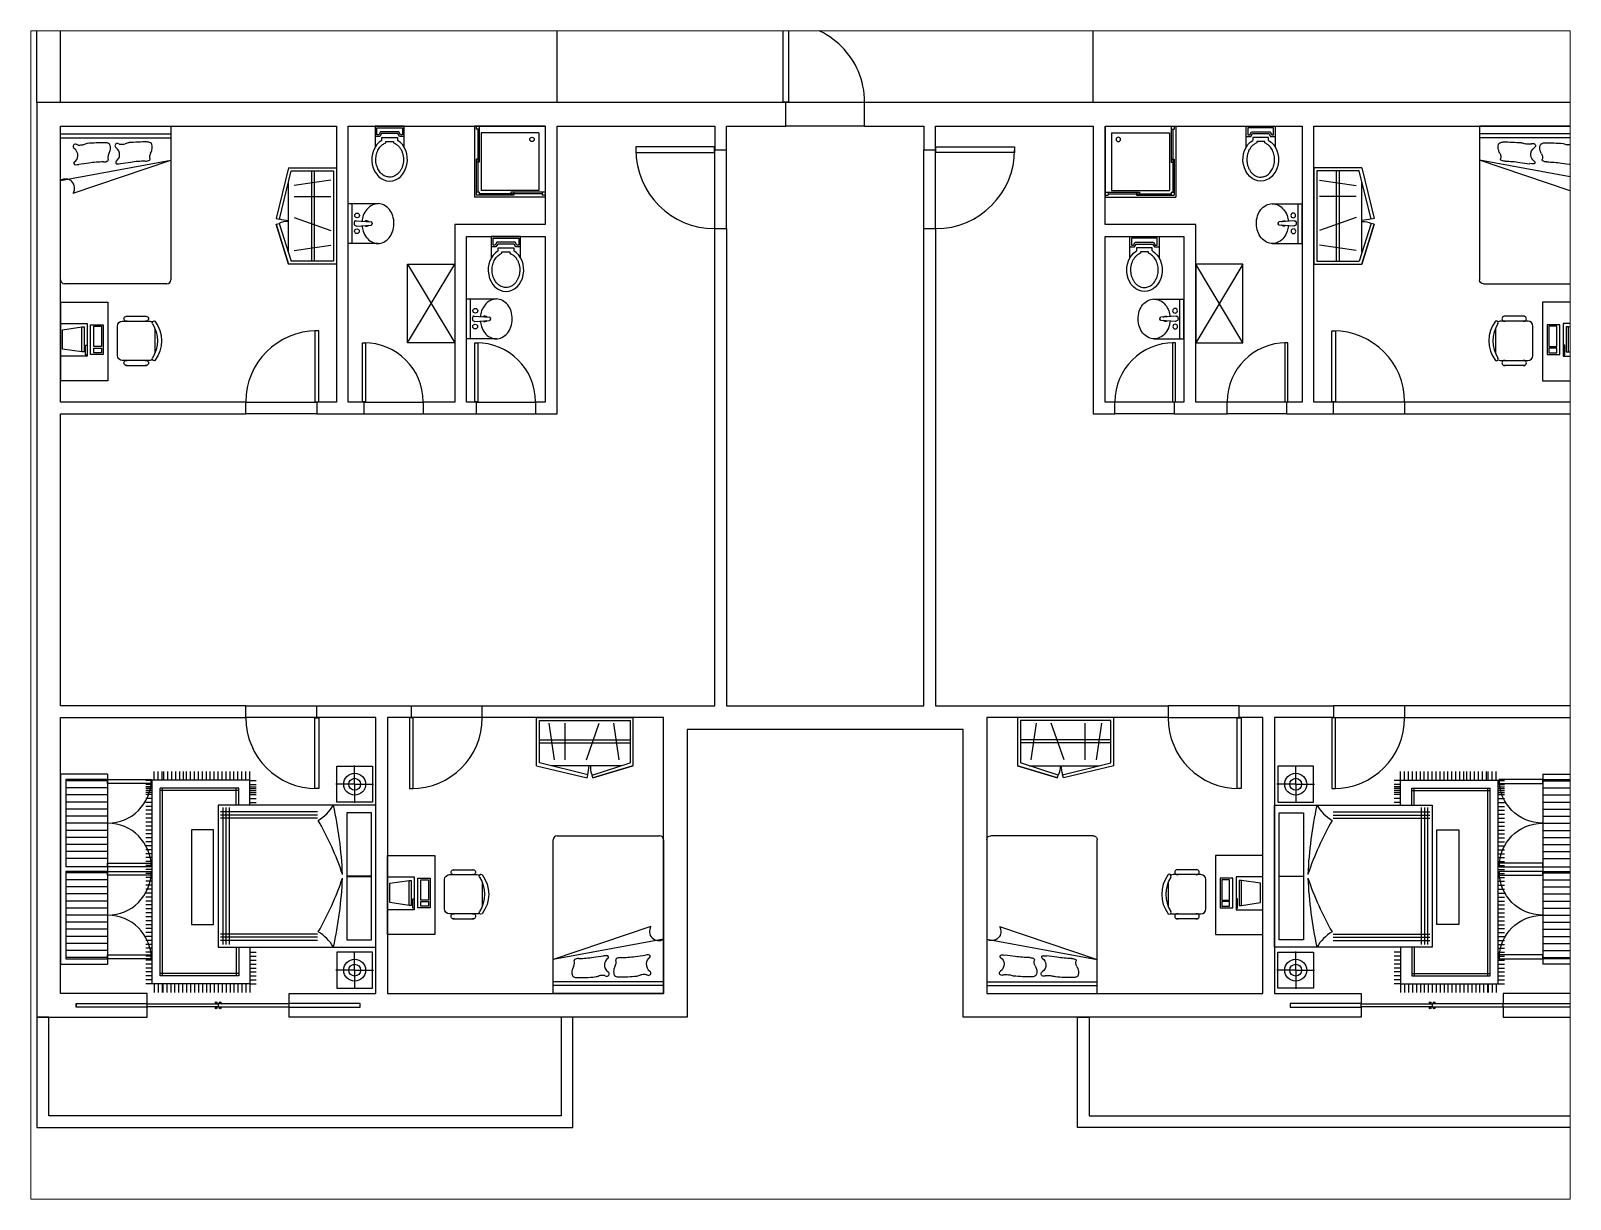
# Paper-space layout 'Layout2' of a CAD drawing. Header units: millimetres. Extents: x 26 to 231, y 20 to 176.
# The model-space entities are those that its viewports show. They can reach past a viewport. Long polylines and large blocks are cut down to what shows.
import ezdxf

# ---------------------------------------------------------------- set-up
doc = ezdxf.new("R2010")
doc.units = ezdxf.units.MM
for name, color, linetype in [('CPU', 6, 'Continuous'), ('Door-Frame', 8, 'Continuous'), ('Door-Leaf', 4, 'Continuous'), ('Furniture', 2, 'Continuous'), ('Sliding Door', 4, 'Continuous'), ('Walls', 7, 'Continuous')]:
    doc.layers.add(name, color=color, linetype=linetype)

# ---------------------------------------------------------------- blocks, each defined once
blk = doc.blocks.new('A$C620664D9')
for p, q in [((0, 0.05), (0, 2)), ((0, 2), (1.4, 2)), ((1.4, 2), (1.4, 0.05)), ((0, 1.9), (1.4, 1.9)), ((0, 1.85), (1.4, 1.85)), ((0, 1.31), (1.4, 1.57)), ((0.16, 1.15), (1.4, 1.57)), ((1.35, 0), (0.05, 0))]:
    blk.add_line(p, q)
for centre, radius, start, end in [((0.189, 1.741), 0.029, 87.362, 236.0406), ((0.188, 1.718), 0.0521, 63.8484, 87.362), ((0.231, 1.806), 0.0462, 243.8484, 268.8407), ((0.237, 2.107), 0.347, 268.8407, 278.5457), ((0.402, 1.494), 0.292, 102.2357, 112.8076), ((0.569, -1.104), 2.893, 90, 94.5416), ((0.569, 1.692), 0.0967, 64.9662, 90), ((0.595, 1.747), 0.0361, 12.5288, 64.9662), ((0.719, 1.751), 0.029, 87.362, 236.0406), ((0.718, 1.728), 0.0521, 63.8484, 87.362), ((0.761, 1.816), 0.0462, 243.8484, 268.8407), ((0.767, 2.117), 0.347, 268.8407, 278.5457), ((0.932, 1.504), 0.292, 102.2357, 112.8076), ((1.099, -1.094), 2.893, 90, 94.5416), ((1.099, 1.702), 0.0967, 64.9662, 90), ((1.125, 1.757), 0.0361, 12.5288, 64.9662), ((1.013, 1.732), 0.151, 347.5392, 12.5288), ((0.112, 1.627), 0.108, 356.2261, 56.0406), ((0.124, 1.626), 0.0964, 304.2452, 356.2261), ((0.655, 1.6), 0.0556, 169.3821, 205.9222), ((0.721, 1.587), 0.123, 150.4741, 169.3821), ((0.594, 1.57), 0.0119, 300.6303, 25.9222), ((0.482, 1.723), 0.151, 330.4741, 347.5392), ((0.483, 1.722), 0.151, 347.5392, 12.5288), ((0.642, 1.637), 0.108, 356.2261, 56.0406), ((0.654, 1.636), 0.0964, 304.2452, 356.2261), ((1.076, 1.662), 0.107, 270.0537, 300.6303), ((1.185, 1.61), 0.0556, 169.3821, 205.9222), ((1.251, 1.597), 0.123, 150.4741, 169.3821), ((1.124, 1.58), 0.0119, 300.6303, 25.9222), ((1.012, 1.733), 0.151, 330.4741, 347.5392), ((0.189, 1.53), 0.0201, 124.2452, 271.8422), ((0.178, 1.879), 0.369, 271.8422, 278.2581), ((0.755, -2.096), 3.647, 96.2176, 98.2581), ((0.547, 0.375), 1.17, 90.0836, 99.2158), ((0.546, 1.652), 0.107, 270.0537, 300.6303), ((0.719, 1.54), 0.0201, 124.2452, 271.8422), ((0.708, 1.889), 0.369, 271.8422, 278.2581), ((1.285, -2.086), 3.647, 96.2176, 98.2581), ((1.077, 0.385), 1.17, 90.0836, 99.2158), ((0.064, 1.214), 0.115, 326.1951, 123.8049), ((0.05, 0.05), 0.05, 180, 270), ((1.35, 0.05), 0.05, 270, 0)]:
    blk.add_arc(centre, radius, start, end)
blk = doc.blocks.new('OV-4')
for p, q in [((-0.034, -0.03), (-0.02, -0.215)), ((0.033, -0.024), (0.02, -0.215)), ((0.005, -0.23), (-0.005, -0.23))]:
    blk.add_line(p, q)
for points in [[(0.033, -0.024, 0.053775), (0.026, -0.006, 0.077945), (0.015, -0.001, 0.065169), (0, 0.001, 0.065169), (-0.015, -0.001, 0.077945), (-0.025, -0.006, 0.053775), (-0.032, -0.024, 0.14405), (-0.034, -0.029, 0.042153), (-0.034, -0.03, 0.042153)], [(-0.03, -0.101, 0.056532), (-0.099, -0.115, 0.089158), (-0.179, -0.159, 0.104856), (-0.234, -0.227, 0.119501), (-0.252, -0.302, 0.119501), (-0.234, -0.378, 0.104856), (-0.179, -0.446, 0.089158), (-0.099, -0.489, 0.080539), (0, -0.505, 0.080539), (0.099, -0.489, 0.089158), (0.179, -0.446, 0.104856), (0.234, -0.378, 0.119501), (0.253, -0.302, 0.119501)], [(0.253, -0.302, 0.119501), (0.234, -0.227, 0.104856), (0.179, -0.159, 0.089158), (0.099, -0.115, 0.057522), (0.029, -0.101, 0.080539)]]:
    blk.add_lwpolyline(points, format="xyb")
for centre in [(-0.1, -0.036), (0.1, -0.036)]:
    blk.add_circle(centre, 0.03)
at = {"linetype": 'Continuous'}
for start, end in [(137.6195, 230.8458), (308.7797, 43.4304)]:
    blk.add_arc((0, -0.159), 0.035, start, end, dxfattribs=at)
for centre, start, end in [((-0.005, -0.215), 180, 270), ((0.005, -0.215), 270, 360)]:
    blk.add_arc(centre, 0.015, start, end)
blk = doc.blocks.new('A$C2CD43210')
for p, q in [((0, 0.838), (0, 0.9)), ((0, 0.9), (0.9, 0.9)), ((0, 0.877), (0.039, 0.877)), ((0, 0.877), (0.039, 0.877)), ((0, 0.838), (0.439, 0.838)), ((0, 0), (0, 0.838)), ((0, 0.838), (0.039, 0.838)), ((0.039, 0.838), (0.039, 0.877)), ((0.039, 0.858), (0.399, 0.858)), ((0.084, 0.084), (0.084, 0.816)), ((0.084, 0.816), (0.816, 0.816)), ((0.399, 0.877), (0.439, 0.877)), ((0.399, 0.838), (0.399, 0.877)), ((0.399, 0.877), (0.877, 0.877)), ((0.399, 0.858), (0.439, 0.858)), ((0.399, 0.838), (0.439, 0.838)), ((0.439, 0.838), (0.439, 0.877)), ((0.439, 0.858), (0.838, 0.858)), ((0.816, 0.084), (0.816, 0.816)), ((0.838, 0.838), (0.838, 0.877)), ((0.838, 0.877), (0.877, 0.877)), ((0.838, 0.838), (0.877, 0.838)), ((0.858, 0.458), (0.858, 0.838)), ((0.877, 0.838), (0.877, 0.877)), ((0.877, 0.419), (0.877, 0.838)), ((0.9, 0), (0.9, 0.9)), ((0.838, 0.419), (0.838, 0.458)), ((0.838, 0.458), (0.877, 0.458)), ((0.838, 0), (0.838, 0.419)), ((0.838, 0.419), (0.877, 0.419)), ((0.858, 0.419), (0.858, 0.458)), ((0.858, 0.039), (0.858, 0.419)), ((0.877, 0.419), (0.877, 0.458)), ((0, 0), (0.9, 0)), ((0.084, 0.084), (0.816, 0.084)), ((0.838, 0), (0.838, 0.039)), ((0.838, 0.039), (0.877, 0.039)), ((0.838, 0), (0.877, 0)), ((0.877, 0), (0.877, 0.039)), ((0.877, 0), (0.877, 0.039))]:
    blk.add_line(p, q)
blk.add_circle((0.169, 0.169), 0.0281)
blk = doc.blocks.new('CHAIR7')
for p, q in [((20, 12), (3, 12)), ((5.12, 15.04), (17.88, 15.04)), ((0, 9), (0, -9)), ((23, -7.44), (23, 7.44)), ((3, -12), (20, -12)), ((5.12, -15), (17.88, -15))]:
    blk.add_line(p, q)
for centre, radius, start, end in [((3, 9), 3, 90, 180), ((5.56, 13.54), 1.56, 73.7398, 286.2602), ((17.44, 13.54), 1.56, 253.7398, 106.2602), ((20, 9), 3, 62.41556, 90), ((22.34, 11.12), 1.1, 53.30994, 212.02741), ((4.82, 0), 19.64, 327.57575, 32.42425), ((7, 0), 20, 323.1301, 36.8699), ((3, -9), 3, 180, 270), ((5.56, -13.5), 1.56, 73.7398, 286.2602), ((17.44, -13.5), 1.56, 253.7398, 106.2602), ((20, -9), 3, 270, 297.58444), ((22.34, -11.12), 1.1, 147.97259, 306.69006)]:
    blk.add_arc(centre, radius, start, end)
blk = doc.blocks.new('RECTANG')
for p, q in [((1, 1), (0, 1)), ((0, 1), (0, 0)), ((1, 0), (1, 1)), ((0, 0), (1, 0))]:
    blk.add_line(p, q)
blk = doc.blocks.new('IBMAT', base_point=(61, 306))
for p, q in [((75, 307), (75, 306)), ((81, 307), (75, 307)), ((81, 306), (81, 307))]:
    blk.add_line(p, q)
at = {"xscale": 21, "yscale": 17, "zscale": 21}
blk.add_blockref('RECTANG', (61, 306), dxfattribs=at)
blk = doc.blocks.new('KEYBOARD', base_point=(60, 294))
for p, xscale, yscale, zscale in [((60, 294), 19, 8, 19), ((61, 295), 13, 5, 13), ((75, 295), 3, 5, 3)]:
    blk.add_blockref('RECTANG', p, dxfattribs=dict(xscale=xscale, yscale=yscale, zscale=zscale))
blk = doc.blocks.new('COMPUTER')
for p, q in [((-6.6, 16.2), (-8.5, 3.5)), ((6.1, 16.2), (-6.6, 16.2)), ((8, 3.5), (6.1, 16.2)), ((-8.5, 3.5), (-8.5, 2)), ((8, 3.5), (-8.5, 3.5)), ((-8.5, 2), (8, 2)), ((8, 2), (8, 3.5))]:
    blk.add_line(p, q)
at = {"xscale": 1.033846153846154, "yscale": 1.033846153846154, "zscale": 1.033846153846154}
for name, p in [('IBMAT', (-10.9, 0)), ('KEYBOARD', (-10, -10.5))]:
    blk.add_blockref(name, p, dxfattribs=at)
blk = doc.blocks.new('cupboard019')
for p, q in [((18427, 12695), (17829, 12695)), ((17829, 12695), (17829, 10287)), ((18427, 12695), (18427, 10287)), ((18427, 12627), (17898, 12627)), ((17898, 12627), (17898, 11521)), ((18427, 12611), (17898, 12611)), ((18427, 12521), (17898, 12521)), ((18427, 12627), (18980, 12627)), ((18427, 12579), (18427, 12627)), ((18980, 12579), (18427, 12579)), ((18980, 12627), (18980, 12579)), ((18427, 12432), (17898, 12432)), ((18427, 12342), (17898, 12342)), ((18427, 12252), (17898, 12252)), ((18427, 12163), (17898, 12163)), ((18427, 12073), (17898, 12073)), ((18427, 11983), (17898, 11983)), ((18427, 11894), (17898, 11894)), ((18427, 11804), (17898, 11804)), ((18427, 11714), (17898, 11714)), ((18427, 11625), (17898, 11625)), ((18427, 11569), (18980, 11569)), ((18427, 11521), (18427, 11569)), ((18980, 11569), (18980, 11521)), ((18427, 11521), (17898, 11521)), ((18427, 11461), (17898, 11461)), ((17898, 11461), (17898, 10355)), ((18427, 11445), (17898, 11445)), ((18427, 11356), (17898, 11356)), ((18980, 11521), (18427, 11521)), ((18427, 11461), (18980, 11461)), ((18427, 11413), (18427, 11461)), ((18980, 11413), (18427, 11413)), ((18980, 11461), (18980, 11413)), ((18427, 11266), (17898, 11266)), ((18427, 11176), (17898, 11176)), ((18427, 11087), (17898, 11087)), ((18427, 10997), (17898, 10997)), ((18427, 10907), (17898, 10907)), ((18427, 10818), (17898, 10818)), ((18427, 10728), (17898, 10728)), ((18427, 10638), (17898, 10638)), ((18427, 10549), (17898, 10549)), ((18427, 10459), (17898, 10459)), ((18427, 10369), (17898, 10369)), ((17898, 10355), (18427, 10355)), ((18427, 10403), (18980, 10403)), ((18427, 10355), (18427, 10403)), ((18980, 10355), (18427, 10355)), ((18980, 10403), (18980, 10355)), ((17829, 10287), (18427, 10287))]:
    blk.add_line(p, q)
for centre, start, end in [((18427, 12627), 270, 0), ((18427, 11521), 0, 90), ((18427, 11461), 270, 0), ((18427, 10355), 0, 90)]:
    blk.add_arc(centre, 553, start, end)
blk = doc.blocks.new('A$C7D3A7297')
for p, q in [((415, 626), (0, 500)), ((0, 500), (415, 626)), ((0, 0), (0, 500)), ((423, 597), (30, 470)), ((123, 500), (849, 500)), ((415, 626), (423, 597)), ((476, 626), (469, 594)), ((469, 594), (970, 470)), ((1000, 500), (476, 626)), ((1000, 500), (1000, 0)), ((30, 30), (30, 470)), ((143, 438), (197, 57)), ((483, 438), (350, 57)), ((703, 438), (703, 57)), ((873, 57), (818, 438)), ((970, 470), (970, 30)), ((970, 261), (30, 261)), ((970, 231), (30, 231)), ((1000, 0), (0, 0)), ((970, 30), (30, 30))]:
    blk.add_line(p, q)
for centre, radius, start, end in [((254, 514), 188, 356.1185, 26.1185), ((970, 470), 516, 166.1107, 176.6058)]:
    blk.add_arc(centre, radius, start, end)

msp = doc.modelspace()

# ---------------------------------------------------------------- linework, layer by layer
at = {"layer": 'Door-Frame'}
for p, q in [((13878, 15470), (12878, 15470)), ((13878, 15170), (12878, 15170)), ((11978, 13870), (11978, 14870)), ((12128, 13870), (12128, 14870)), ((14628, 13870), (14628, 14870)), ((14778, 13870), (14778, 14870)), ((6028, 11670), (6928, 11670)), ((7528, 11670), (8278, 11670)), ((8953, 11670), (9703, 11670)), ((17803, 11670), (17053, 11670)), ((19228, 11670), (18478, 11670)), ((20728, 11670), (19828, 11670)), ((6928, 11520), (6028, 11520)), ((7528, 11520), (8278, 11520)), ((8953, 11520), (9703, 11520)), ((17803, 11520), (17053, 11520)), ((19228, 11520), (18478, 11520)), ((19828, 11520), (20728, 11520)), ((8128, 7820), (9028, 7820)), ((18628, 7820), (17728, 7820)), ((9028, 7670), (8128, 7670)), ((17728, 7670), (18628, 7670)), ((3878, 4045), (3878, 3995)), ((22878, 4045), (22878, 3995))]:
    msp.add_line(p, q, dxfattribs=at)
for points in [[(6028, 7820), (6928, 7820)], [(20728, 7820), (19828, 7820)], [(6928, 7670), (6028, 7670)], [(19828, 7670), (20728, 7670)]]:
    msp.add_lwpolyline(points, dxfattribs=at)
at = {"layer": 'Door-Leaf'}
for points in [[(12913, 15473), (12843, 15473), (12843, 16473), (12913, 16473)], [(11976, 14835), (11976, 14905), (10976, 14905), (10976, 14835)], [(14781, 14835), (14781, 14905), (15781, 14905), (15781, 14835)], [(6903, 11673), (6953, 11673), (6953, 12573), (6903, 12573)], [(19853, 11673), (19803, 11673), (19803, 12573), (19853, 12573)], [(6903, 7668), (6953, 7668), (6953, 6768), (6903, 6768)], [(8153, 7668), (8103, 7668), (8103, 6768), (8153, 6768)], [(18603, 7668), (18653, 7668), (18653, 6768), (18603, 6768)], [(19853, 7668), (19803, 7668), (19803, 6768), (19853, 6768)]]:
    msp.add_lwpolyline(points, close=True, dxfattribs=at)
for points in [[(7528, 11673), (7508, 11673), (7508, 12423), (7548, 12423), (7548, 11673), (7528, 11673)], [(8953, 11673), (8933, 11673), (8933, 12423), (8973, 12423), (8973, 11673), (8953, 11673)], [(17803, 11673), (17823, 11673), (17823, 12423), (17783, 12423), (17783, 11673), (17803, 11673)], [(19228, 11673), (19248, 11673), (19248, 12423), (19208, 12423), (19208, 11673), (19228, 11673)]]:
    msp.add_lwpolyline(points, dxfattribs=at)
for centre, radius, start, end in [((12878, 15473), 1000, 0, 90), ((11976, 14870), 1000, 180, 270), ((14781, 14870), 1000, 270, 0), ((6928, 11673), 900, 90, 180), ((19828, 11673), 900, 0, 90), ((7528, 11673), 750, 0.0005, 89.9995), ((8953, 11673), 750, 0.0005, 89.9995), ((17803, 11673), 750, 90.0005, 179.9995), ((19228, 11673), 750, 90.0005, 179.9995), ((6928, 7668), 900, 180, 270), ((8128, 7668), 900, 270, 0), ((18628, 7668), 900, 180, 270), ((19828, 7668), 900, 270, 0)]:
    msp.add_arc(centre, radius, start, end, dxfattribs=at)
at = {"layer": 'Furniture'}
for p, q in [((7708, 14186), (7328, 14186)), ((7328, 13681), (7328, 14186)), ((7378, 13681), (7378, 14186)), ((19048, 14186), (19428, 14186)), ((19378, 13681), (19378, 14186)), ((19428, 13681), (19428, 14186)), ((7708, 13681), (7328, 13681)), ((19048, 13681), (19428, 13681)), ((8078, 12420), (8678, 13420)), ((8078, 13420), (8678, 12420)), ((18678, 12420), (18078, 13420)), ((18678, 13420), (18078, 12420)), ((3678, 12938), (3678, 11938)), ((3678, 12938), (4278, 12938)), ((4278, 12938), (4278, 11938)), ((9208, 12977), (8828, 12977)), ((8828, 12472), (8828, 12977)), ((8878, 12472), (8878, 12977)), ((17548, 12977), (17928, 12977)), ((17878, 12472), (17878, 12977)), ((17928, 12472), (17928, 12977)), ((22478, 12938), (22478, 11938)), ((23078, 12938), (22478, 12938)), ((9208, 12472), (8828, 12472)), ((17548, 12472), (17928, 12472)), ((4278, 11938), (3678, 11938)), ((22478, 11938), (23078, 11938)), ((7184, 6597), (7184, 7051)), ((7184, 7051), (7634, 7051)), ((7409, 6824, -270), (7409, 7062, -270)), ((7634, 7051), (7634, 6597)), ((19122, 7051), (19122, 6597)), ((19572, 7051), (19122, 7051)), ((19347, 6824, -270), (19347, 7062, -270)), ((19572, 6597), (19572, 7051)), ((4842, 6870), (4760, 6870)), ((6078, 6874), (4842, 6874)), ((4842, 4293), (4842, 6874)), ((4867, 6874), (4867, 6984)), ((4917, 6874), (4917, 6984)), ((4967, 6874), (4967, 6984)), ((4967, 6874), (4967, 6984)), ((4990, 6874), (4990, 6984)), ((5040, 6874), (5040, 6984)), ((5090, 6874), (5090, 6984)), ((5140, 6874), (5140, 6984)), ((5190, 6874), (5190, 6984)), ((5240, 6874), (5240, 6984)), ((5278, 6874), (5278, 6984)), ((5328, 6874), (5328, 6984)), ((5378, 6874), (5378, 6984)), ((5428, 6874), (5428, 6984)), ((5478, 6874), (5478, 6984)), ((5528, 6874), (5528, 6984)), ((5578, 6874), (5578, 6984)), ((5628, 6874), (5628, 6984)), ((5678, 6874), (5678, 6984)), ((5728, 6874), (5728, 6984)), ((5778, 6874), (5778, 6984)), ((5828, 6874), (5828, 6984)), ((5878, 6874), (5878, 6984)), ((5928, 6874), (5928, 6984)), ((5978, 6874), (5978, 6984)), ((6028, 6874), (6028, 6984)), ((6078, 6874), (6078, 6984)), ((6078, 6558), (6078, 6874)), ((6078, 6870), (6160, 6870)), ((20678, 6870), (20596, 6870)), ((20678, 6874), (20678, 6984)), ((20678, 6874), (21914, 6874)), ((20678, 6558), (20678, 6874)), ((20728, 6874), (20728, 6984)), ((20778, 6874), (20778, 6984)), ((20828, 6874), (20828, 6984)), ((20878, 6874), (20878, 6984)), ((20928, 6874), (20928, 6984)), ((20978, 6874), (20978, 6984)), ((21028, 6874), (21028, 6984)), ((21078, 6874), (21078, 6984)), ((21128, 6874), (21128, 6984)), ((21178, 6874), (21178, 6984)), ((21228, 6874), (21228, 6984)), ((21278, 6874), (21278, 6984)), ((21328, 6874), (21328, 6984)), ((21378, 6874), (21378, 6984)), ((21428, 6874), (21428, 6984)), ((21478, 6874), (21478, 6984)), ((21516, 6874), (21516, 6984)), ((21566, 6874), (21566, 6984)), ((21616, 6874), (21616, 6984)), ((21666, 6874), (21666, 6984)), ((21716, 6874), (21716, 6984)), ((21766, 6874), (21766, 6984)), ((21789, 6874), (21789, 6984)), ((21789, 6874), (21789, 6984)), ((21839, 6874), (21839, 6984)), ((21889, 6874), (21889, 6984)), ((21914, 4293), (21914, 6874)), ((21914, 6870), (21996, 6870)), ((4842, 6820), (4760, 6820)), ((4842, 6793), (4760, 6793)), ((4842, 6770), (4760, 6770)), ((4842, 6743), (4760, 6743)), ((4842, 6720), (4760, 6720)), ((4842, 6693), (4760, 6693)), ((4842, 6643), (4760, 6643)), ((5938, 6774), (4942, 6774)), ((4942, 4393), (4942, 6774)), ((5938, 6744), (4942, 6744)), ((4972, 4393), (4972, 6774)), ((5908, 6558), (5908, 6774)), ((5938, 6558), (5938, 6774)), ((6078, 6820), (6160, 6820)), ((6078, 6793), (6160, 6793)), ((6078, 6770), (6160, 6770)), ((6078, 6743), (6160, 6743)), ((6078, 6720), (6160, 6720)), ((6078, 6693), (6160, 6693)), ((6078, 6643), (6160, 6643)), ((7409, 6824, -270), (7171, 6824, -270)), ((7409, 6824, -270), (7409, 6586, -270)), ((7409, 6824, -270), (7647, 6824, -270)), ((19347, 6824, -270), (19109, 6824, -270)), ((19347, 6824, -270), (19347, 6586, -270)), ((19347, 6824, -270), (19585, 6824, -270)), ((20678, 6820), (20596, 6820)), ((20678, 6793), (20596, 6793)), ((20678, 6770), (20596, 6770)), ((20678, 6743), (20596, 6743)), ((20678, 6720), (20596, 6720)), ((20678, 6693), (20596, 6693)), ((20678, 6643), (20596, 6643)), ((20818, 6774), (21814, 6774)), ((20818, 6558), (20818, 6774)), ((20818, 6744), (21814, 6744)), ((20848, 6558), (20848, 6774)), ((21784, 4393), (21784, 6774)), ((21814, 4393), (21814, 6774)), ((21914, 6820), (21996, 6820)), ((21914, 6793), (21996, 6793)), ((21914, 6770), (21996, 6770)), ((21914, 6743), (21996, 6743)), ((21914, 6720), (21996, 6720)), ((21914, 6693), (21996, 6693)), ((21914, 6643), (21996, 6643)), ((4842, 6593), (4760, 6593)), ((4842, 6543), (4760, 6543)), ((4842, 6493), (4760, 6493)), ((7678, 6558), (5678, 6558)), ((5678, 6558), (5678, 4758)), ((6936, 6473), (5707, 6473)), ((5737, 6531), (5737, 4790)), ((5777, 6531), (5777, 4790)), ((5817, 6531), (5817, 4790)), ((6078, 6593), (6160, 6593)), ((7634, 6597), (7184, 6597)), ((7621, 6462), (7310, 6462)), ((7310, 6462), (7310, 5654)), ((7621, 5654), (7621, 6462)), ((7678, 4758), (7678, 6558)), ((19078, 6558), (21078, 6558)), ((19078, 4758), (19078, 6558)), ((19122, 6597), (19572, 6597)), ((19135, 6462), (19446, 6462)), ((19135, 5654), (19135, 6462)), ((19446, 6462), (19446, 5654)), ((19820, 6473), (21049, 6473)), ((20678, 6593), (20596, 6593)), ((20939, 6531), (20939, 4790)), ((20979, 6531), (20979, 4790)), ((21019, 6531), (21019, 4790)), ((21078, 6558), (21078, 4758)), ((21914, 6593), (21996, 6593)), ((21914, 6543), (21996, 6543)), ((21914, 6493), (21996, 6493)), ((4842, 6443), (4760, 6443)), ((4842, 6393), (4760, 6393)), ((4842, 6343), (4760, 6343)), ((4842, 6293), (4760, 6293)), ((6936, 6433), (5707, 6433)), ((6936, 6393), (5707, 6393)), ((19820, 6433), (21049, 6433)), ((19820, 6393), (21049, 6393)), ((21914, 6443), (21996, 6443)), ((21914, 6393), (21996, 6393)), ((21914, 6343), (21996, 6343)), ((21914, 6293), (21996, 6293)), ((4842, 6243), (4760, 6243)), ((4842, 6193), (4760, 6193)), ((4842, 6143), (4760, 6143)), ((4842, 6093), (4760, 6093)), ((5619, 6245), (5339, 6245)), ((5339, 6245), (5339, 5045)), ((5619, 5045), (5619, 6245)), ((21137, 6245), (21417, 6245)), ((21137, 5045), (21137, 6245)), ((21417, 6245), (21417, 5045)), ((21914, 6243), (21996, 6243)), ((21914, 6193), (21996, 6193)), ((21914, 6143), (21996, 6143)), ((21914, 6093), (21996, 6093)), ((4842, 6043), (4760, 6043)), ((4842, 5993), (4760, 5993)), ((4842, 5943), (4760, 5943)), ((4842, 5893), (4760, 5893)), ((21914, 6043), (21996, 6043)), ((21914, 5993), (21996, 5993)), ((21914, 5943), (21996, 5943)), ((21914, 5893), (21996, 5893)), ((4842, 5843), (4760, 5843)), ((4842, 5793), (4760, 5793)), ((4842, 5743), (4760, 5743)), ((4842, 5743), (4760, 5743)), ((4842, 5693), (4760, 5693)), ((4842, 5693), (4760, 5693)), ((21914, 5843), (21996, 5843)), ((21914, 5793), (21996, 5793)), ((21914, 5743), (21996, 5743)), ((21914, 5743), (21996, 5743)), ((21914, 5693), (21996, 5693)), ((21914, 5693), (21996, 5693)), ((4842, 5643), (4760, 5643)), ((4842, 5643), (4760, 5643)), ((4842, 5593), (4760, 5593)), ((4842, 5593), (4760, 5593)), ((4842, 5543), (4760, 5543)), ((4842, 5493), (4760, 5493)), ((7621, 5658), (7310, 5658)), ((7310, 5658), (7310, 4851)), ((7310, 5654), (7621, 5654)), ((7621, 4851), (7621, 5658)), ((19135, 5658), (19446, 5658)), ((19135, 4851), (19135, 5658)), ((19446, 5654), (19135, 5654)), ((19446, 5658), (19446, 4851)), ((21914, 5643), (21996, 5643)), ((21914, 5643), (21996, 5643)), ((21914, 5593), (21996, 5593)), ((21914, 5593), (21996, 5593)), ((21914, 5543), (21996, 5543)), ((21914, 5493), (21996, 5493)), ((4842, 5443), (4760, 5443)), ((4842, 5393), (4760, 5393)), ((4842, 5343), (4760, 5343)), ((4842, 5293), (4760, 5293)), ((21914, 5443), (21996, 5443)), ((21914, 5393), (21996, 5393)), ((21914, 5343), (21996, 5343)), ((21914, 5293), (21996, 5293)), ((4842, 5243), (4760, 5243)), ((4842, 5243), (4760, 5243)), ((4842, 5193), (4760, 5193)), ((4842, 5143), (4760, 5143)), ((4842, 5093), (4760, 5093)), ((21914, 5243), (21996, 5243)), ((21914, 5243), (21996, 5243)), ((21914, 5193), (21996, 5193)), ((21914, 5143), (21996, 5143)), ((21914, 5093), (21996, 5093)), ((4842, 5043), (4760, 5043)), ((4842, 4993), (4760, 4993)), ((4842, 4943), (4760, 4943)), ((4842, 4893), (4760, 4893)), ((5339, 5045), (5619, 5045)), ((6936, 4923), (5707, 4923)), ((6936, 4883), (5707, 4883)), ((19820, 4923), (21049, 4923)), ((19820, 4883), (21049, 4883)), ((21417, 5045), (21137, 5045)), ((21914, 5043), (21996, 5043)), ((21914, 4993), (21996, 4993)), ((21914, 4943), (21996, 4943)), ((21914, 4893), (21996, 4893)), ((4842, 4843), (4760, 4843)), ((4842, 4793), (4760, 4793)), ((4842, 4743), (4760, 4743)), ((4842, 4693), (4760, 4693)), ((5678, 4758), (7678, 4758)), ((6936, 4843), (5707, 4843)), ((5908, 4758), (5908, 4393)), ((5938, 4758), (5938, 4393)), ((6078, 4758), (6078, 4293)), ((6078, 4693), (6160, 4693)), ((7634, 4693), (7184, 4693)), ((7184, 4693), (7184, 4239)), ((7310, 4851), (7621, 4851)), ((7409, 4466, -270), (7409, 4704, -270)), ((7634, 4239), (7634, 4693)), ((21078, 4758), (19078, 4758)), ((19122, 4239), (19122, 4693)), ((19122, 4693), (19572, 4693)), ((19446, 4851), (19135, 4851)), ((19347, 4466, -270), (19347, 4704, -270)), ((19572, 4693), (19572, 4239)), ((19820, 4843), (21049, 4843)), ((20678, 4693), (20596, 4693)), ((20678, 4758), (20678, 4293)), ((20818, 4758), (20818, 4393)), ((20848, 4758), (20848, 4393)), ((21914, 4843), (21996, 4843)), ((21914, 4793), (21996, 4793)), ((21914, 4743), (21996, 4743)), ((21914, 4693), (21996, 4693)), ((4842, 4643), (4760, 4643)), ((4842, 4593), (4760, 4593)), ((4842, 4543), (4760, 4543)), ((4842, 4493), (4760, 4493)), ((6078, 4643), (6160, 4643)), ((6078, 4593), (6160, 4593)), ((6078, 4543), (6160, 4543)), ((6078, 4493), (6160, 4493)), ((20678, 4643), (20596, 4643)), ((20678, 4593), (20596, 4593)), ((20678, 4543), (20596, 4543)), ((20678, 4493), (20596, 4493)), ((21914, 4643), (21996, 4643)), ((21914, 4593), (21996, 4593)), ((21914, 4543), (21996, 4543)), ((21914, 4493), (21996, 4493)), ((4842, 4443), (4760, 4443)), ((4842, 4393), (4760, 4393)), ((4842, 4343), (4760, 4343)), ((5938, 4423), (4942, 4423)), ((5938, 4393), (4942, 4393)), ((6078, 4443), (6160, 4443)), ((6078, 4393), (6160, 4393)), ((6078, 4343), (6160, 4343)), ((7409, 4466, -270), (7171, 4466, -270)), ((7409, 4466, -270), (7647, 4466, -270)), ((7409, 4466, -270), (7409, 4228, -270)), ((19347, 4466, -270), (19109, 4466, -270)), ((19347, 4466, -270), (19585, 4466, -270)), ((19347, 4466, -270), (19347, 4228, -270)), ((20678, 4443), (20596, 4443)), ((20678, 4393), (20596, 4393)), ((20678, 4343), (20596, 4343)), ((20818, 4423), (21814, 4423)), ((20818, 4393), (21814, 4393)), ((21914, 4443), (21996, 4443)), ((21914, 4393), (21996, 4393)), ((21914, 4343), (21996, 4343)), ((4842, 4293), (4760, 4293)), ((6078, 4293), (4842, 4293)), ((4867, 4293), (4867, 4183)), ((4917, 4293), (4917, 4183)), ((4967, 4293), (4967, 4183)), ((4967, 4293), (4967, 4183)), ((4976, 4293), (4976, 4183)), ((5026, 4293), (5026, 4183)), ((5076, 4293), (5076, 4183)), ((5126, 4293), (5126, 4183)), ((5176, 4293), (5176, 4183)), ((5226, 4293), (5226, 4183)), ((5276, 4293), (5276, 4183)), ((5278, 4293), (5278, 4183)), ((5328, 4293), (5328, 4183)), ((5378, 4293), (5378, 4183)), ((5428, 4293), (5428, 4183)), ((5478, 4293), (5478, 4183)), ((5528, 4293), (5528, 4183)), ((5578, 4293), (5578, 4183)), ((5628, 4293), (5628, 4183)), ((5678, 4293), (5678, 4183)), ((5728, 4293), (5728, 4183)), ((5778, 4293), (5778, 4183)), ((5828, 4293), (5828, 4183)), ((5878, 4293), (5878, 4183)), ((5928, 4293), (5928, 4183)), ((5978, 4293), (5978, 4183)), ((6028, 4293), (6028, 4183)), ((6078, 4293), (6078, 4183)), ((6078, 4293), (6160, 4293)), ((7184, 4239), (7634, 4239)), ((19572, 4239), (19122, 4239)), ((20678, 4293), (20596, 4293)), ((20678, 4293), (21914, 4293)), ((20678, 4293), (20678, 4183)), ((20728, 4293), (20728, 4183)), ((20778, 4293), (20778, 4183)), ((20828, 4293), (20828, 4183)), ((20878, 4293), (20878, 4183)), ((20928, 4293), (20928, 4183)), ((20978, 4293), (20978, 4183)), ((21028, 4293), (21028, 4183)), ((21078, 4293), (21078, 4183)), ((21128, 4293), (21128, 4183)), ((21178, 4293), (21178, 4183)), ((21228, 4293), (21228, 4183)), ((21278, 4293), (21278, 4183)), ((21328, 4293), (21328, 4183)), ((21378, 4293), (21378, 4183)), ((21428, 4293), (21428, 4183)), ((21478, 4293), (21478, 4183)), ((21480, 4293), (21480, 4183)), ((21530, 4293), (21530, 4183)), ((21580, 4293), (21580, 4183)), ((21630, 4293), (21630, 4183)), ((21680, 4293), (21680, 4183)), ((21730, 4293), (21730, 4183)), ((21780, 4293), (21780, 4183)), ((21789, 4293), (21789, 4183)), ((21789, 4293), (21789, 4183)), ((21839, 4293), (21839, 4183)), ((21889, 4293), (21889, 4183)), ((21914, 4293), (21996, 4293))]:
    msp.add_line(p, q, dxfattribs=at)
at = {"layer": 'Furniture', "linetype": 'Continuous'}
for points in [[(8038, 15037), (8038, 15170), (7668, 15170), (7668, 15037)], [(18718, 15037), (18718, 15170), (19088, 15170), (19088, 15037)], [(7753, 14989), (7753, 15025), (7953, 15025), (7953, 14989)], [(19003, 14989), (19003, 15025), (18803, 15025), (18803, 14989)], [(9513, 13637), (9513, 13770), (9143, 13770), (9143, 13637)], [(17243, 13637), (17243, 13770), (17613, 13770), (17613, 13637)], [(9229, 13589), (9229, 13625), (9428, 13625), (9428, 13589)], [(17527, 13589), (17527, 13625), (17328, 13625), (17328, 13589)]]:
    msp.add_lwpolyline(points, dxfattribs=at)
at = {"layer": 'Furniture'}
for points in [[(8038, 14901), (8038, 15037), (7979, 15037), (7956, 15074), (7749, 15074), (7727, 15037), (7668, 15037), (7668, 14899)], [(18718, 14901), (18718, 15037), (18777, 15037), (18800, 15074), (19007, 15074), (19029, 15037), (19088, 15037), (19088, 14899)], [(9513, 13501), (9513, 13637), (9454, 13637), (9432, 13674), (9224, 13674), (9202, 13637), (9143, 13637), (9143, 13499)], [(17243, 13501), (17243, 13637), (17302, 13637), (17324, 13674), (17532, 13674), (17554, 13637), (17613, 13637), (17613, 13499)]]:
    msp.add_lwpolyline(points, dxfattribs=at)
at = {"layer": 'Furniture', "linetype": 'Continuous'}
for points in [[(7714, 15059), (7690, 15059), (7690, 15148), (8016, 15148), (8016, 15059), (7991, 15059), (7969, 15096), (7737, 15096)], [(19042, 15059), (19066, 15059), (19066, 15148), (18740, 15148), (18740, 15059), (18765, 15059), (18787, 15096), (19019, 15096)], [(9190, 13659), (9165, 13659), (9165, 13748), (9491, 13748), (9491, 13659), (9466, 13659), (9444, 13696), (9212, 13696)], [(17566, 13659), (17591, 13659), (17591, 13748), (17265, 13748), (17265, 13659), (17290, 13659), (17312, 13696), (17544, 13696)]]:
    msp.add_lwpolyline(points, close=True, dxfattribs=at)
at = {"layer": 'Furniture'}
for points in [[(8678, 12420), (8078, 12420), (8078, 13420), (8678, 13420)], [(18078, 12420), (18678, 12420), (18678, 13420), (18078, 13420)], [(7828, 5920), (8428, 5920), (8428, 4920), (7828, 4920)], [(18928, 5920), (18328, 5920), (18328, 4920), (18928, 4920)]]:
    msp.add_lwpolyline(points, close=True, dxfattribs=at)
for centre, radius in [((7409, 6824, -270), 139), ((7409, 6824, -270), 75), ((19347, 6824, -270), 139), ((19347, 6824, -270), 75), ((7409, 4466, -270), 139), ((7409, 4466, -270), 75), ((19347, 4466, -270), 139), ((19347, 4466, -270), 75)]:
    msp.add_circle(centre, radius, dxfattribs=at)
for centre, radius, start, end in [((6646, 6858), 578, 301.4118, 328.8491), ((2188, 5470), 5071, 2.3872, 12.3913), ((24568, 5470), 5071, 167.6087, 177.6128), ((20110, 6858), 578, 211.1509, 238.5882), ((3686, 4487), 3763, 18.5127, 29.9306), ((23070, 4487), 3763, 150.0694, 161.4873), ((3686, 6829), 3763, 330.0694, 341.4873), ((2188, 5846), 5071, 347.6087, 357.6128), ((24568, 5846), 5071, 182.3872, 192.3913), ((23070, 6829), 3763, 198.5127, 209.9306), ((6646, 4459), 578, 31.1509, 58.5882), ((20110, 4459), 578, 121.4118, 148.8491)]:
    msp.add_arc(centre, radius, start, end, dxfattribs=at)
at = {"layer": 'Furniture', "linetype": 'Continuous'}
for centre in [(7853, 14745), (9329, 13345)]:
    msp.add_ellipse(centre, major_axis=(0, 272), ratio=0.828948, start_param=0.459479, end_param=5.823706, dxfattribs=at)
at = {"layer": 'Furniture', "linetype": 'Continuous', "extrusion": (0, 0, -1)}
for centre in [(18903, 14745), (17428, 13345)]:
    msp.add_ellipse(centre, major_axis=(0, 272), ratio=0.828948, start_param=0.459479, end_param=5.823706, dxfattribs=at)
at = {"layer": 'Furniture', "linetype": 'Continuous'}
for points in [[(7904, 14957), (7904, 14963), (7904, 14969), (7904, 14976), (7870, 14976), (7837, 14976), (7803, 14976), (7803, 14969), (7803, 14963), (7803, 14957), (7773, 14943), (7768, 14939), (7755, 14929), (7748, 14923), (7734, 14908), (7727, 14900), (7715, 14883), (7710, 14873), (7700, 14854), (7696, 14843), (7688, 14822), (7685, 14810), (7681, 14788), (7679, 14776), (7677, 14752), (7677, 14741), (7679, 14717), (7680, 14705), (7685, 14682), (7687, 14671), (7695, 14650), (7699, 14639), (7708, 14619), (7714, 14610), (7726, 14592), (7732, 14584), (7746, 14569), (7753, 14563), (7768, 14551), (7776, 14545), (7792, 14537), (7800, 14533), (7817, 14528), (7825, 14526), (7842, 14523), (7851, 14523), (7869, 14523), (7879, 14525), (7899, 14530), (7908, 14534), (7927, 14543), (7937, 14549), (7954, 14563), (7963, 14571), (7979, 14589), (7986, 14599), (7999, 14621), (8005, 14632), (8015, 14657), (8019, 14670), (8025, 14696), (8027, 14710), (8029, 14738), (8029, 14752), (8027, 14779), (8025, 14793), (8019, 14820), (8015, 14832), (8005, 14857), (8000, 14869), (7987, 14890), (7979, 14900), (7963, 14919), (7955, 14927), (7940, 14938), (7934, 14942), (7904, 14957)], [(18852, 14957), (18852, 14963), (18852, 14969), (18852, 14976), (18886, 14976), (18919, 14976), (18953, 14976), (18953, 14969), (18953, 14963), (18953, 14957), (18983, 14943), (18988, 14939), (19001, 14929), (19008, 14923), (19022, 14908), (19029, 14900), (19041, 14883), (19046, 14873), (19056, 14854), (19061, 14843), (19068, 14822), (19071, 14810), (19075, 14788), (19077, 14776), (19079, 14752), (19079, 14741), (19077, 14717), (19076, 14705), (19071, 14682), (19069, 14671), (19061, 14650), (19057, 14639), (19048, 14619), (19042, 14610), (19030, 14592), (19024, 14584), (19010, 14569), (19003, 14563), (18988, 14551), (18980, 14545), (18964, 14537), (18956, 14533), (18939, 14528), (18931, 14526), (18914, 14523), (18905, 14523), (18887, 14523), (18877, 14525), (18857, 14530), (18848, 14534), (18829, 14543), (18819, 14549), (18802, 14563), (18793, 14571), (18777, 14589), (18770, 14599), (18757, 14621), (18751, 14632), (18741, 14657), (18737, 14670), (18731, 14696), (18729, 14710), (18727, 14738), (18727, 14752), (18729, 14779), (18731, 14793), (18737, 14820), (18741, 14832), (18751, 14857), (18756, 14869), (18770, 14890), (18777, 14900), (18793, 14919), (18801, 14927), (18816, 14938), (18822, 14942), (18852, 14957)], [(9379, 13557), (9379, 13563), (9379, 13569), (9379, 13576), (9345, 13576), (9312, 13576), (9278, 13576), (9278, 13569), (9278, 13563), (9278, 13557), (9248, 13543), (9243, 13539), (9230, 13529), (9223, 13523), (9209, 13508), (9202, 13500), (9190, 13483), (9185, 13473), (9175, 13454), (9171, 13443), (9163, 13422), (9160, 13410), (9156, 13388), (9154, 13376), (9153, 13352), (9153, 13341), (9154, 13317), (9155, 13305), (9160, 13282), (9163, 13271), (9170, 13250), (9174, 13239), (9184, 13219), (9189, 13210), (9201, 13192), (9207, 13184), (9221, 13169), (9228, 13163), (9243, 13151), (9251, 13145), (9267, 13137), (9275, 13133), (9292, 13128), (9300, 13126), (9317, 13123), (9326, 13123), (9344, 13123), (9354, 13125), (9374, 13130), (9384, 13134), (9403, 13143), (9412, 13149), (9430, 13163), (9438, 13171), (9454, 13189), (9461, 13199), (9474, 13221), (9480, 13232), (9490, 13257), (9494, 13270), (9500, 13296), (9502, 13310), (9505, 13338), (9505, 13352), (9503, 13379), (9500, 13393), (9494, 13420), (9490, 13432), (9481, 13457), (9475, 13469), (9462, 13490), (9454, 13500), (9439, 13519), (9430, 13527), (9415, 13538), (9409, 13542), (9379, 13557)], [(17377, 13557), (17377, 13563), (17377, 13569), (17377, 13576), (17411, 13576), (17444, 13576), (17478, 13576), (17478, 13569), (17478, 13563), (17478, 13557), (17508, 13543), (17513, 13539), (17526, 13529), (17533, 13523), (17547, 13508), (17554, 13500), (17566, 13483), (17571, 13473), (17581, 13454), (17585, 13443), (17593, 13422), (17596, 13410), (17600, 13388), (17602, 13376), (17603, 13352), (17603, 13341), (17602, 13317), (17601, 13305), (17596, 13282), (17593, 13271), (17586, 13250), (17582, 13239), (17572, 13219), (17567, 13210), (17555, 13192), (17549, 13184), (17535, 13169), (17528, 13163), (17513, 13151), (17505, 13145), (17489, 13137), (17481, 13133), (17464, 13128), (17456, 13126), (17439, 13123), (17430, 13123), (17412, 13123), (17402, 13125), (17382, 13130), (17373, 13134), (17354, 13143), (17344, 13149), (17326, 13163), (17318, 13171), (17302, 13189), (17295, 13199), (17282, 13221), (17276, 13232), (17266, 13257), (17262, 13270), (17256, 13296), (17254, 13310), (17251, 13338), (17251, 13352), (17253, 13379), (17256, 13393), (17262, 13420), (17266, 13432), (17275, 13457), (17281, 13469), (17294, 13490), (17302, 13500), (17317, 13519), (17326, 13527), (17341, 13538), (17347, 13542), (17377, 13557)]]:
    msp.add_open_spline(points, degree=3, knots=[0, 0, 0, 0, 1, 1, 1, 2, 2, 2, 3, 3, 3, 3.107943, 3.107943, 3.261385, 3.261385, 3.414828, 3.414828, 3.56827, 3.56827, 3.721713, 3.721713, 3.875155, 3.875155, 4.028598, 4.028598, 4.182041, 4.182041, 4.335483, 4.335483, 4.488926, 4.488926, 4.642368, 4.642368, 4.795811, 4.795811, 4.949253, 4.949253, 5.102696, 5.102696, 5.256138, 5.256138, 5.409581, 5.409581, 5.563024, 5.563024, 5.716466, 5.716466, 5.896977, 5.896977, 6.077488, 6.077488, 6.258, 6.258, 6.438511, 6.438511, 6.619022, 6.619022, 6.799533, 6.799533, 6.980044, 6.980044, 7.160555, 7.160555, 7.341066, 7.341066, 7.521577, 7.521577, 7.702088, 7.702088, 7.8826, 7.8826, 8.063111, 8.063111, 8.243622, 8.243622, 8.364226, 8.364226, 8.364226, 8.364226], dxfattribs=at)
at = {"layer": 'Sliding Door'}
for points in [[(5678, 4000), (4778, 4000), (4778, 4040), (5678, 4040)], [(5678, 4000), (6578, 4000), (6578, 4040), (5678, 4040)], [(21078, 4000), (20178, 4000), (20178, 4040), (21078, 4040)], [(21078, 4000), (21978, 4000), (21978, 4040), (21078, 4040)]]:
    msp.add_lwpolyline(points, close=True, dxfattribs=at)
for centre in [(5653, 4055), (5653, 4055), (5653, 3985), (5653, 3985), (5703, 4055), (5703, 4055), (5703, 3985), (5703, 3985), (21053, 4055), (21053, 4055), (21053, 3985), (21053, 3985), (21103, 4055), (21103, 4055), (21103, 3985), (21103, 3985)]:
    msp.add_circle(centre, 10, dxfattribs=at)
at = {"layer": 'Walls'}
for p, q in [((9978, 15470), (9978, 20170)), ((16778, 15470), (16778, 20170)), ((12878, 15170), (12878, 15470)), ((13878, 15170), (13878, 15470)), ((11978, 14870), (12128, 14870)), ((14628, 14870), (14778, 14870))]:
    msp.add_line(p, q, dxfattribs=at)
for points in [[(3378, 15470), (3378, 22470), (23378, 22470), (23378, 15470)], [(3678, 15470), (3678, 22170), (23078, 22170), (23078, 15470)], [(12878, 15470), (3378, 15470), (3378, 3870), (4778, 3870), (4778, 3995), (3878, 3995), (3878, 4045), (4778, 4045), (4778, 4170), (3678, 4170), (3678, 7670), (6028, 7670), (6028, 7820), (3678, 7820), (3678, 11520), (6028, 11520), (6028, 11670), (3678, 11670), (3678, 15170), (7178, 15170), (7178, 11670), (6928, 11670), (6928, 11520), (7528, 11520), (7528, 11670), (7328, 11670), (7328, 15170), (9828, 15170), (9828, 13920), (8678, 13920), (8678, 11670), (8278, 11670), (8278, 11520), (8953, 11520), (8953, 11670), (8828, 11670), (8828, 13770), (9828, 13770), (9828, 11670), (9703, 11670), (9703, 11520), (9978, 11520), (9978, 15170), (11978, 15170), (11978, 14870)], [(14778, 14870), (14778, 15170), (16778, 15170), (16778, 11520), (17053, 11520), (17053, 11670), (16928, 11670), (16928, 13770), (17928, 13770), (17928, 11670), (17803, 11670), (17803, 11520), (18478, 11520), (18478, 11670), (18078, 11670), (18078, 13920), (16928, 13920), (16928, 15170), (19428, 15170), (19428, 11670), (19228, 11670), (19228, 11520), (19828, 11520), (19828, 11670), (19578, 11670), (19578, 15170), (23078, 15170)], [(23078, 11670), (20728, 11670), (20728, 11520), (23078, 11520)], [(23078, 7820), (20728, 7820), (20728, 7670), (23078, 7670)], [(23078, 4170), (21978, 4170), (21978, 4045), (22878, 4045), (22878, 3995), (21978, 3995), (21978, 3870), (23378, 3870)], [(23378, 15470), (13878, 15470)], [(12128, 14870), (12128, 15170), (12878, 15170)], [(13878, 15170), (14628, 15170), (14628, 14870)]]:
    msp.add_lwpolyline(points, dxfattribs=at)
for points in [[(13378, 7520), (11628, 7520), (11628, 3870), (6578, 3870), (6578, 3995), (7478, 3995), (7478, 4045), (6578, 4045), (6578, 4170), (7678, 4170), (7678, 7670), (6928, 7670), (6928, 7820), (8128, 7820), (8128, 7670), (7828, 7670), (7828, 4170), (11328, 4170), (11328, 7670), (9028, 7670), (9028, 7820), (11978, 7820), (11978, 13870), (12128, 13870), (12128, 7820), (13378, 7820), (14628, 7820), (14628, 13870), (14778, 13870), (14778, 7820), (17728, 7820), (17728, 7670), (15428, 7670), (15428, 4170), (18928, 4170), (18928, 7670), (18628, 7670), (18628, 7820), (19828, 7820), (19828, 7670), (19078, 7670), (19078, 4170), (20178, 4170), (20178, 4045), (19278, 4045), (19278, 3995), (20178, 3995), (20178, 3870), (15128, 3870), (15128, 7520)], [(3378, 3870), (3378, 2470), (10178, 2470), (10178, 3870), (10028, 3870), (10028, 2620), (3528, 2620), (3528, 3870)], [(23378, 3870), (23378, 2470), (16578, 2470), (16578, 3870), (16728, 3870), (16728, 2620), (23228, 2620), (23228, 3870)]]:
    msp.add_lwpolyline(points, close=True, dxfattribs=at)

# ---------------------------------------------------------------- block references
at = {"layer": 'CPU', "lineweight": -3, "yscale": 19.21429629657185, "zscale": 19.21429629657185}
for p, xscale, rotation in [((4016, 12459), -19.21429629657185, 90), ((22740, 12459), 19.21429629657185, 270), ((8166, 5441), -19.21429629657185, 90), ((18590, 5441), 19.21429629657185, 270)]:
    msp.add_blockref('COMPUTER', p, dxfattribs=dict(at, xscale=xscale, rotation=rotation))
at = {"layer": 'Furniture', "yscale": 1000, "zscale": 1000}
for p, xscale in [((3678, 13170), 1000), ((23078, 13170), -1000)]:
    msp.add_blockref('A$C620664D9', p, dxfattribs=dict(at, xscale=xscale))
at = {"layer": 'Furniture', "color": 7, "yscale": 1000, "zscale": 1000, "rotation": 180}
for p, xscale in [((9828, 15170), 1000), ((16928, 15170), -1000)]:
    msp.add_blockref('A$C2CD43210', p, dxfattribs=dict(at, xscale=xscale))
at = {"layer": 'Furniture'}
for name, p, xscale, yscale, zscale, rotation in [('A$C7D3A7297', (7178, 13420), 1.219082420963095, 1.219082420963095, 1.219082420963095, 90.00000000000004), ('A$C7D3A7297', (19578, 13420), -1.219082420963095, 1.219082420963095, 1.219082420963095, 270), ('OV-4', (7403, 13937), 1000.000000000001, 1000.000000000001, 1000.000000000001, 89.34234865011891), ('OV-4', (19353, 13937), -1000.000000000001, 1000.000000000001, 1000.000000000001, 270.6576513498811), ('OV-4', (8903, 12728), 1000.000000000001, 1000.000000000001, 1000.000000000001, 89.34234865011891), ('OV-4', (17853, 12728), -1000.000000000001, 1000.000000000001, 1000.000000000001, 270.6576513498811), ('A$C7D3A7297', (10939, 7670), 1.222840583955294, 1.222840583955294, 1.222840583955294, 180), ('A$C7D3A7297', (15817, 7670), -1.222840583955294, 1.222840583955294, 1.222840583955294, 180), ('A$C620664D9', (11328, 6170), 1000, 1000, 1000, 179.9999999999997), ('A$C620664D9', (15428, 6170), -1000, 1000, 1000, 180.0000000000003)]:
    msp.add_blockref(name, p, dxfattribs=dict(at, xscale=xscale, yscale=yscale, zscale=zscale, rotation=rotation))
at = {"layer": 'Furniture', "lineweight": -3, "yscale": 20.71441455907699, "zscale": 20.71441455907699, "rotation": 180}
for p, xscale in [((4400, 12447), -20.71441455907699), ((22356, 12447), 20.71441455907699), ((8550, 5429), -20.71441455907699), ((18206, 5429), 20.71441455907699)]:
    msp.add_blockref('CHAIR7', p, dxfattribs=dict(at, xscale=xscale))
at = {"layer": 'Furniture'}
msp.add_blockref('cupboard019', (-14151, -5744), dxfattribs=at)
at = {"layer": 'Furniture', "xscale": -1}
msp.add_blockref('cupboard019', (40907, -5744), dxfattribs=at)

psp = doc.layouts.new('Layout2')

# ---------------------------------------------------------------- viewports
at = {"layer": 'Furniture'}
psp.add_viewport(center=(128.5, 97.5), size=(205.6, 156), view_center_point=(13064.9, 8970.05), view_height=14816.9104, dxfattribs=at)

doc.saveas('drawing.dxf')
